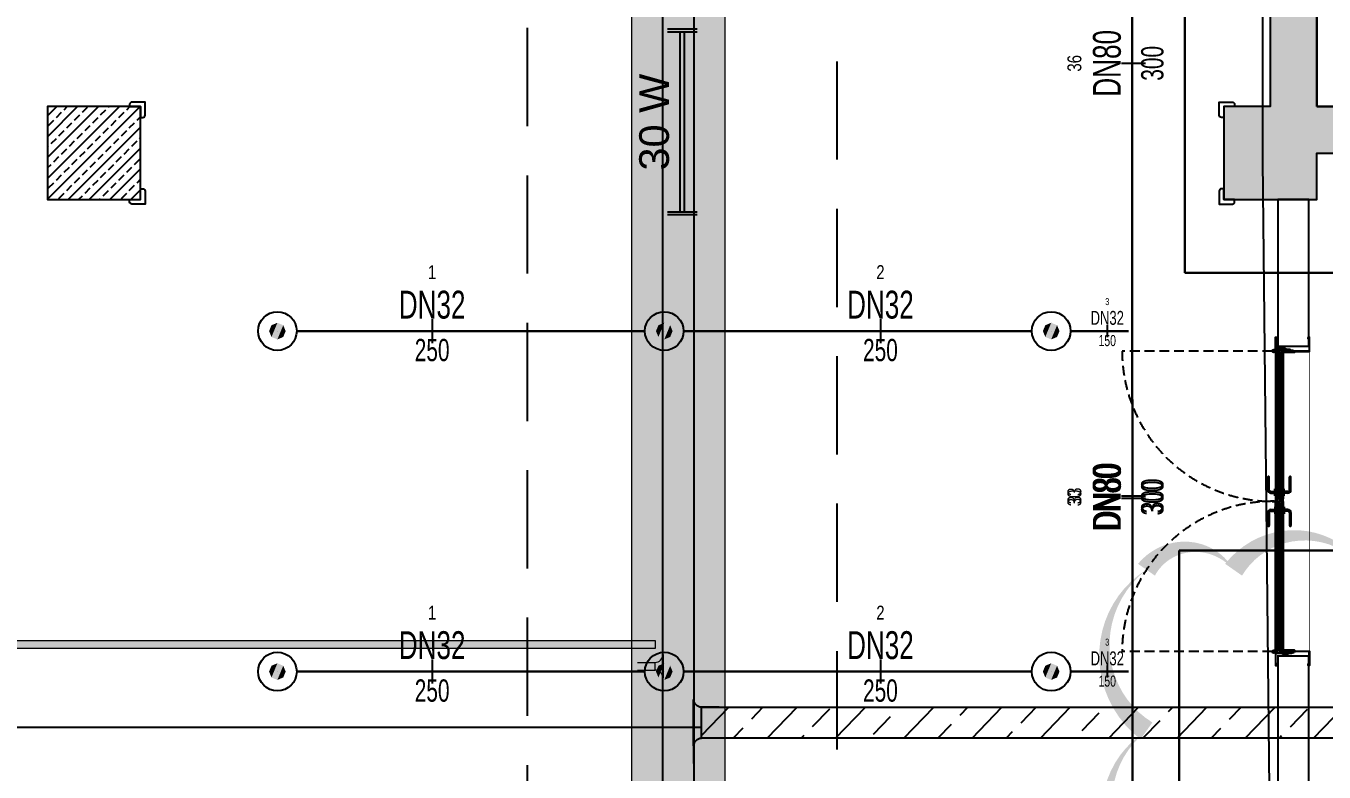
# Model space of a CAD drawing. Header units: millimetres. Extents: x -379292 to 1221486, y 92049 to 447512.
# Drawn here: x -119095 to -110707, y 241120 to 245940 of the extents above; entities that cross this region are included whole.
import ezdxf
from ezdxf.enums import TextEntityAlignment as Align

# ---------------------------------------------------------------- set-up
doc = ezdxf.new("R2010")
doc.units = ezdxf.units.MM
doc.linetypes.add('HIDDEN', pattern=[9.525, 6.35, -3.175])
for name, color, linetype in [('-M-YNGN-BORUID', 7, 'Continuous'), ('-M-YNGN-BORUUZUN', 7, 'Continuous'), ('-M-YNGN-BORUYUK', 7, 'Continuous'), ('-M-YNGN-SPR-YUK', 7, 'Continuous'), ('-M-YNGN-ZON2-CAP-', 7, 'Continuous'), ('-M-YNGN-ZON2-SPR-', 7, 'Continuous'), ('010-05', 1, 'Continuous'), ('05_DOOR', 2, 'Continuous'), ('05_EQUIPMENT', 1, 'Continuous'), ('05_HATCH 1', 101, 'Continuous'), ('05_HATCH CONCRETE', 141, 'Continuous'), ('05_HATCH SOLID-2', 253, 'Continuous'), ('05_PLASTER', 2, 'Continuous'), ('05_STEEL HIDDEN', 61, 'HIDDEN'), ('05_SYMBOL', 2, 'Continuous'), ('05_WALL', 3, 'Continuous'), ('08_LAMP', 4, 'Continuous'), ('AIRONN ZONLAMA', 4, 'Continuous'), ('E_CT_ZA', 6, 'Continuous')]:
    doc.layers.add(name, color=color, linetype=linetype)
doc.layers.add('-M-YNGN-SPR-CAPCIZGI', color=188, linetype='Continuous', plot=False)
for name, color, linetype, lineweight in [('-M-YNGN-ZON2', 4, 'SP', 30), ('-M-YNGN-ZON4', 3, 'SP', 30), ('08_200', 112, 'Continuous', 9), ('E_CT_KA', 4, 'Continuous', 9), ('E_CT_KIRMIZI', 1, 'Continuous', 9)]:
    doc.layers.add(name, color=color, linetype=linetype, lineweight=lineweight)
doc.styles.add('CIZGI', font='tahoma.ttf', dxfattribs={"width": 0.8, "oblique": 20})
doc.styles.add('HCAD', font='HCAD.SHX', dxfattribs={"width": 0.8, "height": 0.2})
doc.styles.add('PIPESIZE', font='hcad.shx', dxfattribs={"width": 0.8})
doc.styles.add('SPR-NOT', font='romans.shx')
doc.styles.get("Standard").update_dxf_attribs({"font": 'segoeuil.ttf'})
doc.styles.add('YAZI-2', font='arial.ttf', dxfattribs={"height": 2})
doc.linetypes.add('SP', pattern='A,2,-0.1,["SP",CIZGI,S=0.14,R=0.2,X=0,Y=-0.07],-0.255', length=2.355)
pattern_1 = [(225, (905000, -3e-07), (67.351921, -67.351921), []), (225, (904932.65, -3e-07), (67.351921, -67.351921), [47.625, -23.8125])]

# ---------------------------------------------------------------- blocks, each defined once
blk = doc.blocks.new('VIDA')
at = {"layer": '05_EQUIPMENT'}
h = blk.add_hatch(dxfattribs=at)
h.set_pattern_fill('LINE', color=256, scale=0.1, angle=150, style=0)
h.set_pattern_definition([(330, (-3585.31887, 6072.20274), (0.03125, 0.05412658774), [])])
h.paths.add_polyline_path([(-0.09, -0.26), (-0.09, -1.74), (0.09, -1.74), (0.09, -0.26)])
h.paths.add_polyline_path([(-0.09, -0.26), (0.09, -0.26), (0, 0)])
for p, q in [((-0.09, -0.26), (0, 0)), ((0.09, -0.26), (0, 0)), ((-0.01, -2.02), (-0.18, -2.02)), ((0.09, -1.74), (-0.09, -1.74)), ((0.09, -1.95), (-0.09, -1.95)), ((0.01, -1.98), (-0.01, -1.98)), ((-0.01, -2.02), (-0.01, -1.98)), ((0.01, -2.02), (0.01, -1.98)), ((0.18, -2.02), (0.01, -2.02))]:
    blk.add_line(p, q, dxfattribs=at)
for points in [[(-0.18, -2.02), (-0.09, -1.95), (-0.09, -0.26)], [(0.18, -2.02), (0.09, -1.95), (0.09, -0.26)]]:
    blk.add_lwpolyline(points, dxfattribs=at)
blk = doc.blocks.new('*U82')
at = {"color": 8, "ltscale": 7}
for p, q in [((927.1, 60), (843.8, 60)), ((927.1, 50), (843.8, 50)), ((1072.9, 60), (1156.2, 60)), ((1072.9, 50), (1156.2, 50))]:
    blk.add_line(p, q, dxfattribs=at)
for centre, start, end in [((843.8, 55), 90, 270), ((1156.2, 55), 270, 90)]:
    blk.add_arc(centre, 5, start, end, dxfattribs=at)
at = {"color": 8}
blk.add_wipeout([(0, 0), (0, -206), (2000, -206), (2000, 0), (10, 0)], dxfattribs=at)
at = {"layer": '010-05', "ltscale": 7}
h = blk.add_hatch(dxfattribs=at)
h.set_pattern_fill('ANSI37', color=8, scale=0.1, angle=360, style=0)
h.set_pattern_definition([(45, (-20246.60925, -14802.3896), (-0.224506403, 0.224506403), []), (135, (-20246.60925, -14802.3896), (-0.224506403, -0.224506403), [])])
edge = h.paths.add_edge_path(flags=16)
edge.add_line((28.5, -46.7), (28.5, -55.3))
edge.add_line((28.5, -55.3), (21.5, -55.3))
edge.add_line((21.5, -55.3), (21.5, -49))
edge.add_arc((25.9, -50.6), 4.69, 56.54278, 159.2569, ccw=False)
edge = h.paths.add_edge_path()
edge.add_line((29.5, -45.1), (29.5, -56.3))
edge.add_line((29.5, -56.3), (20.5, -56.3))
edge.add_line((20.5, -56.3), (20.5, -42.5))
edge.add_line((20.5, -42.5), (34.2, -42.5))
edge.add_line((34.2, -42.5), (32.2, -43))
edge.add_arc((32.2, -45.8), 2.82, 91.10929, 165.59862)
edge = h.paths.add_edge_path(flags=16)
edge.add_arc((32.2, -45.8), 3.82, 143.46678, 165.59862, ccw=False)
edge.add_line((29.1, -43.5), (21.5, -43.5))
edge.add_line((21.5, -43.5), (21.5, -46.1))
edge.add_arc((25.7, -53.3), 8.25, 70.11032, 120.2945, ccw=False)
edge.add_line((28.5, -45.5), (28.5, -45.1))
edge.add_line((28.5, -45.1), (28.5, -44.8))
h = blk.add_hatch(dxfattribs=at)
h.set_pattern_fill('ANSI37', color=8, scale=0.1, angle=360, style=0)
h.set_pattern_definition([(135, (22246.60925, -14802.3896), (0.224506403, 0.224506403), []), (45, (22246.60925, -14802.3896), (0.224506403, -0.224506403), [])])
edge = h.paths.add_edge_path(flags=16)
edge.add_line((1971.5, -46.7), (1971.5, -55.3))
edge.add_line((1971.5, -55.3), (1978.5, -55.3))
edge.add_line((1978.5, -55.3), (1978.5, -49))
edge.add_arc((1974.1, -50.6), 4.69, 20.7431, 123.45722)
edge = h.paths.add_edge_path()
edge.add_line((1970.5, -45.1), (1970.5, -56.3))
edge.add_line((1970.5, -56.3), (1979.5, -56.3))
edge.add_line((1979.5, -56.3), (1979.5, -42.5))
edge.add_line((1979.5, -42.5), (1965.8, -42.5))
edge.add_line((1965.8, -42.5), (1967.8, -43))
edge.add_arc((1967.8, -45.8), 2.82, 14.40138, 88.89071, ccw=False)
edge = h.paths.add_edge_path(flags=16)
edge.add_arc((1967.8, -45.8), 3.82, 14.40138, 36.53322)
edge.add_line((1970.9, -43.5), (1978.5, -43.5))
edge.add_line((1978.5, -43.5), (1978.5, -46.1))
edge.add_arc((1974.3, -53.3), 8.25, 59.7055, 109.88968)
edge.add_line((1971.5, -45.5), (1971.5, -45.1))
edge.add_line((1971.5, -45.1), (1971.5, -44.8))
at = {"layer": '05_HATCH 1', "ltscale": 7}
h = blk.add_hatch(dxfattribs=at)
h.set_pattern_fill('HONEY', color=8, scale=15, angle=90, style=0)
h.set_pattern_definition([(270, (24591.2114, 3174525.0591), (-1.623797625, -2.8125), [1.875, -3.75]), (150, (24591.2114, 3174525.0591), (-1.62379763564, 2.81249999385), [1.875, -3.75]), (210, (24591.2114, 3174525.0591), (-3.24759526064, -6.15e-09), [-3.75, 1.875])])
h.paths.add_polyline_path([(978.3, -14.5), (981.6, -8.9), (31.6, -8.9), (33.7, -14.5)])
h = blk.add_hatch(dxfattribs=at)
h.set_pattern_fill('HONEY', color=8, scale=15, angle=90, style=0)
h.set_pattern_definition([(90, (24591.2114, -3174555.0591), (-1.623797625, 2.8125), [1.875, -3.75]), (210, (24591.2114, -3174555.0591), (-1.62379763564, -2.81249999385), [1.875, -3.75]), (150, (24591.2114, -3174555.0591), (-3.24759526064, 6.15e-09), [-3.75, 1.875])])
h.paths.add_polyline_path([(981.6, -21.1), (978.3, -15.5), (33.7, -15.5), (31.6, -21.1)])
h = blk.add_hatch(dxfattribs=at)
h.set_pattern_fill('HONEY', color=8, scale=15, angle=90, style=0)
h.set_pattern_definition([(270, (24341.2114, 3174525.0591), (-1.623797625, -2.8125), [1.875, -3.75]), (150, (24341.2114, 3174525.0591), (-1.62379763564, 2.81249999385), [1.875, -3.75]), (210, (24341.2114, 3174525.0591), (-3.24759526064, -6.15e-09), [-3.75, 1.875])])
h.paths.add_polyline_path([(771.7, -14.5), (768.4, -8.9), (1969.5, -8.9), (1966.3, -14.5)])
h = blk.add_hatch(dxfattribs=at)
h.set_pattern_fill('HONEY', color=8, scale=15, angle=90, style=0)
h.set_pattern_definition([(90, (24341.2114, -3174555.0591), (-1.623797625, 2.8125), [1.875, -3.75]), (210, (24341.2114, -3174555.0591), (-1.62379763564, -2.81249999385), [1.875, -3.75]), (150, (24341.2114, -3174555.0591), (-3.24759526064, 6.15e-09), [-3.75, 1.875])])
h.paths.add_polyline_path([(768.4, -21.1), (771.7, -15.5), (1966.3, -15.5), (1969.5, -21.1)])
at = {"color": 8, "linetype": 'HIDDEN', "ltscale": 10}
for p, q in [((29.4, 30.3), (29.4, 1001.6)), ((1970.5, 30.5), (1971.1, 1001.6))]:
    blk.add_line(p, q, dxfattribs=at)
at = {"color": 8, "ltscale": 7}
for p, q in [((22, 10), (969.9, 10)), ((22, 10), (1000, 10)), ((22, 8.8), (22, 10)), ((22, 8.8), (22, 10)), ((27.3, 2.4), (27.3, 1.4)), ((27.3, 2.4), (37.2, 2.4)), ((27.3, 2.4), (27.3, 1.4)), ((27.3, 2.4), (37.2, 2.4)), ((27.3, 1.4), (36.7, 1.4)), ((27.3, 1.4), (36.7, 1.4)), ((37.5, 4.8), (36.3, 4.8)), ((37.5, 4.8), (36.3, 4.8)), ((36.7, 1.4), (42.8, -15)), ((36.7, 1.4), (42.8, -15)), ((984.8, 2.4), (37.2, 2.4)), ((37.2, 2.4), (43.7, -14.5)), ((37.2, 2.4), (43.7, -14.5)), ((37.5, 8.8), (984.6, 8.8)), ((963.8, 15), (918.8, 15)), ((918.8, 15), (918.8, 10)), ((937.1, 40), (937.1, 15)), ((947.1, 40), (947.1, 15)), ((963.8, 15), (963.8, 10)), ((984.8, 2.4), (978.3, -14.5)), ((985.4, 1.4), (979.2, -15)), ((984.6, 4.8), (985.8, 4.8)), ((994.7, 2.4), (984.8, 2.4)), ((994.7, 1.4), (985.4, 1.4)), ((994.7, 2.4), (994.7, 1.4)), ((1978, 10), (1000, 10)), ((1005.3, 2.4), (1005.3, 1.4)), ((1005.3, 2.4), (1015.3, 2.4)), ((1005.3, 1.4), (1014.7, 1.4)), ((1015.5, 4.8), (1014.3, 4.8)), ((1014.7, 1.4), (1020.9, -15)), ((1015.3, 2.4), (1962.8, 2.4)), ((1015.3, 2.4), (1021.7, -14.5)), ((1962.5, 8.8), (1015.5, 8.8)), ((1978, 10), (1030.1, 10)), ((1036.2, 15), (1081.2, 15)), ((1036.2, 15), (1036.2, 10)), ((1052.9, 40), (1052.9, 15)), ((1062.9, 40), (1062.9, 15)), ((1081.2, 15), (1081.2, 10)), ((1962.8, 2.4), (1956.3, -14.5)), ((1962.8, 2.4), (1956.3, -14.5)), ((1963.3, 1.4), (1957.2, -15)), ((1963.3, 1.4), (1957.2, -15)), ((1962.5, 4.8), (1963.7, 4.8)), ((1962.5, 4.8), (1963.7, 4.8)), ((1972.7, 2.4), (1962.8, 2.4)), ((1972.7, 2.4), (1962.8, 2.4)), ((1972.7, 1.4), (1963.3, 1.4)), ((1972.7, 1.4), (1963.3, 1.4)), ((1972.7, 2.4), (1972.7, 1.4)), ((1972.7, 2.4), (1972.7, 1.4)), ((1978, 8.8), (1978, 10)), ((1978, 8.8), (1978, 10)), ((1978, 8.8), (1978, 10)), ((984.6, -38.8), (22, -38.8)), ((22, -38.8), (984.6, -38.8)), ((22, -40), (22, -38.8)), ((22, -40), (22, -38.8)), ((984.6, -40), (22, -40)), ((1000, -40), (22, -40)), ((42.8, -15), (27.3, -15)), ((42.8, -15), (27.3, -15)), ((27.3, -31.5), (36.6, -31.5)), ((27.3, -31.5), (27.3, -32.5)), ((27.3, -31.5), (36.6, -31.5)), ((27.3, -31.5), (27.3, -32.5)), ((27.3, -32.5), (37.2, -32.5)), ((27.3, -32.5), (37.2, -32.5)), ((33.2, -40), (984.6, -40)), ((37.5, -34.8), (36.3, -34.8)), ((37.5, -34.8), (36.3, -34.8)), ((36.6, -31.5), (42.8, -15)), ((36.6, -31.5), (42.8, -15)), ((37.2, -32.5), (43.7, -15.5)), ((37.2, -32.5), (43.7, -15.5)), ((984.8, -32.5), (37.2, -32.5)), ((981.6, -8.9), (40.5, -8.9)), ((981.6, -21.1), (40.5, -21.1)), ((978.3, -14.5), (43.7, -14.5)), ((978.3, -15.5), (43.7, -15.5)), ((984.8, -32.5), (978.3, -15.5)), ((985.4, -31.5), (979.2, -15)), ((979.2, -15), (994.7, -15)), ((984.6, -34.8), (985.8, -34.8)), ((994.7, -32.5), (984.8, -32.5)), ((994.7, -31.5), (985.4, -31.5)), ((994.7, -31.5), (994.7, -32.5)), ((1000, -40), (1978, -40)), ((1020.9, -15), (1005.3, -15)), ((1005.3, -31.5), (1014.6, -31.5)), ((1005.3, -31.5), (1005.3, -32.5)), ((1005.3, -32.5), (1015.2, -32.5)), ((1015.5, -34.8), (1014.3, -34.8)), ((1014.6, -31.5), (1020.9, -15)), ((1015.2, -32.5), (1021.7, -15.5)), ((1015.2, -32.5), (1962.8, -32.5)), ((1015.5, -38.8), (1978, -38.8)), ((1978, -38.8), (1015.5, -38.8)), ((1966.8, -40), (1015.5, -40)), ((1015.5, -40), (1978, -40)), ((1018.5, -8.9), (1959.5, -8.9)), ((1018.5, -21.1), (1959.5, -21.1)), ((1021.7, -14.5), (1956.3, -14.5)), ((1021.7, -15.5), (1956.3, -15.5)), ((1962.8, -32.5), (1956.3, -15.5)), ((1962.8, -32.5), (1956.3, -15.5)), ((1963.4, -31.5), (1957.2, -15)), ((1957.2, -15), (1972.7, -15)), ((1963.4, -31.5), (1957.2, -15)), ((1957.2, -15), (1972.7, -15)), ((1962.5, -34.8), (1963.7, -34.8)), ((1972.7, -32.5), (1962.8, -32.5)), ((1972.7, -32.5), (1962.8, -32.5)), ((1972.7, -31.5), (1963.4, -31.5)), ((1972.7, -31.5), (1963.4, -31.5)), ((1972.7, -31.5), (1972.7, -32.5)), ((1972.7, -31.5), (1972.7, -32.5)), ((1978, -30), (1978, -28.8)), ((1978, -30), (1978, -28.8)), ((1978, -40), (1978, -38.8))]:
    blk.add_line(p, q, dxfattribs=at)
at = {"ltscale": 7}
for p, q in [((927.1, -80), (843.8, -80)), ((918.8, -45), (918.8, -40)), ((963.8, -45), (918.8, -45)), ((937.1, -70), (937.1, -45)), ((947.1, -70), (947.1, -45)), ((963.8, -45), (963.8, -40)), ((1036.2, -45), (1036.2, -40)), ((1036.2, -45), (1081.2, -45)), ((1052.9, -70), (1052.9, -45)), ((1062.9, -70), (1062.9, -45)), ((1072.9, -80), (1156.2, -80)), ((1081.2, -45), (1081.2, -40)), ((927.1, -90), (843.8, -90)), ((1072.9, -90), (1156.2, -90))]:
    blk.add_line(p, q, dxfattribs=at)
at = {"color": 8, "ltscale": 7, "flags": 128}
for points in [[(35.5, -113, -1), (34, -113), (34, -96.3), (32, -96.3), (32, -113, 1), (37.5, -113), (37.5, -46.5, 1), (30, -46.5), (30, -56.3), (20, -56.3), (20, 10), (-60, 10), (-60, 0), (-50, 0), (-50, 2), (-58, 2), (-58, 8), (18, 8), (18, -58.3), (32, -58.3), (32, -46.5, -1), (35.5, -46.5)], [(1964.5, -113, 1), (1966, -113), (1966, -96.3), (1968, -96.3), (1968, -113, -1), (1962.5, -113), (1962.5, -46.5, -1), (1970, -46.5), (1970, -56.3), (1980, -56.3), (1980, 10), (2060, 10), (2060, 0), (2050, 0), (2050, 2), (2058, 2), (2058, 8), (1982, 8), (1982, -58.3), (1968, -58.3), (1968, -46.5, 1), (1964.5, -46.5)]]:
    blk.add_lwpolyline(points, format="xyb", close=True, dxfattribs=at)
at = {"color": 8, "ltscale": 7}
for points in [[(37.5, 4.8), (37.5, 8.8), (22, 8.8), (22, -38.8), (37.5, -38.8), (37.5, -34.8)], [(37.5, 4.8), (37.5, 8.8), (22, 8.8), (22, -38.8), (37.5, -38.8), (37.5, -34.8)], [(36.3, 4.8), (36.3, 7.6), (23.2, 7.6), (23.2, -37.6), (36.3, -37.6), (36.3, -34.8)], [(36.3, 4.8), (36.3, 7.6), (23.2, 7.6), (23.2, -37.6), (36.3, -37.6), (36.3, -34.8)], [(984.6, 4.8), (984.6, 8.8), (1000, 8.8), (1000, -38.8), (984.6, -38.8), (984.6, -34.8)], [(985.8, 4.8), (985.8, 7.6), (998.8, 7.6), (998.8, -37.6), (985.8, -37.6), (985.8, -34.8)], [(1015.5, 4.8), (1015.5, 8.8), (1000, 8.8), (1000, -38.8), (1015.5, -38.8), (1015.5, -34.8)], [(1014.3, 4.8), (1014.3, 7.6), (1001.2, 7.6), (1001.2, -37.6), (1014.3, -37.6), (1014.3, -34.8)], [(1962.5, 4.8), (1962.5, 8.8), (1978, 8.8), (1978, -38.8), (1962.5, -38.8), (1962.5, -34.8)], [(1962.5, 4.8), (1962.5, 8.8), (1978, 8.8), (1978, -38.8), (1962.5, -38.8), (1962.5, -34.8)], [(1963.7, 4.8), (1963.7, 7.6), (1976.8, 7.6), (1976.8, -37.6), (1963.7, -37.6), (1963.7, -34.8)], [(1963.7, 4.8), (1963.7, 7.6), (1976.8, 7.6), (1976.8, -37.6), (1963.7, -37.6), (1963.7, -34.8)]]:
    blk.add_lwpolyline(points, dxfattribs=at)
for points in [[(32, -66.3), (32, -210), (-60, -210), (-60, -200), (-50, -200), (-50, -202), (-58, -202), (-58, -208), (30, -208), (30, -66.3)], [(29, -68.3), (20, -68.3), (20, -94.5), (30, -104.5), (30, -117.8), (28, -117.8), (28, -105.3), (18, -95.3), (18, -66.3), (29, -66.3)], [(1968, -66.3), (1968, -210), (2060, -210), (2060, -200), (2050, -200), (2050, -202), (2058, -202), (2058, -208), (1970, -208), (1970, -66.3)], [(1971, -58.3), (1980, -58.3), (1980, -84.5), (1970, -94.5), (1970, -107.8), (1972, -107.8), (1972, -95.3), (1982, -85.3), (1982, -56.3), (1971, -56.3)]]:
    blk.add_lwpolyline(points, close=True, dxfattribs=at)
for centre, radius in [((29, 20.6), 10.1), ((29, 20.6), 6.72), ((1971, 20.6), 10.1), ((1971, 20.6), 6.72)]:
    blk.add_circle(centre, radius, dxfattribs=at)
at = {"color": 8, "linetype": 'HIDDEN', "ltscale": 10}
for centre, radius, start, end in [((27.6, 29.1), 972.5, 359.17896, 89.89131), ((1972.5, 29.1), 972.6, 90.08024, 180.82588)]:
    blk.add_arc(centre, radius, start, end, dxfattribs=at)
at = {"color": 8, "ltscale": 7}
for centre, radius, start, end in [((927.1, 40), 20, 0, 90), ((927.1, 40), 10, 0, 90), ((1072.9, 40), 20, 90, 180), ((1072.9, 40), 10, 90, 180)]:
    blk.add_arc(centre, radius, start, end, dxfattribs=at)
at = {"ltscale": 7}
for centre, radius, start, end in [((843.8, -85), 5, 90, 270), ((927.1, -70), 10, 270, 0), ((927.1, -70), 20, 270, 0), ((1072.9, -70), 20, 180, 270), ((1072.9, -70), 10, 180, 270), ((1156.2, -85), 5, 270, 90)]:
    blk.add_arc(centre, radius, start, end, dxfattribs=at)
at = {"layer": '010-05', "color": 8, "ltscale": 7}
for points in [[(29.5, -45.1, -0.336971), (32.2, -43), (34.2, -42.5), (29.5, -42.5), (20.5, -42.5), (20.5, -56.3), (29.5, -56.3)], [(28.5, -45.5, 0.222538), (21.5, -46.1), (21.5, -43.5), (29.1, -43.5, 0.09687), (28.5, -44.8), (28.5, -45.1)], [(28.5, -55.3), (21.5, -55.3), (21.5, -48.9, -0.473637), (28.5, -46.7)], [(1970.5, -45.1, 0.336971), (1967.8, -43), (1965.8, -42.5), (1970.5, -42.5), (1979.5, -42.5), (1979.5, -56.3), (1970.5, -56.3)], [(1971.5, -45.5, -0.222538), (1978.5, -46.1), (1978.5, -43.5), (1970.9, -43.5, -0.09687), (1971.5, -44.8), (1971.5, -45.1)], [(1971.5, -55.3), (1978.5, -55.3), (1978.5, -48.9, 0.473637), (1971.5, -46.7)]]:
    blk.add_lwpolyline(points, format="xyb", close=True, dxfattribs=at)
at = {"layer": '05_PLASTER', "color": 8, "ltscale": 7}
blk.add_line((1990, -41.6), (1990, 0), dxfattribs=at)
at = {"layer": '05_STEEL HIDDEN', "color": 8, "ltscale": 7}
for points in [[(17, -59.4), (17, -34.2), (11, -34.2), (11, -60.5), (23, -88.8), (23, -111.1), (29, -111.1), (29, -87.6)], [(1983, -49.4), (1983, -12.6), (1989, -12.6), (1989, -50.5), (1977, -78.8), (1977, -101.1), (1971, -101.1), (1971, -77.6)]]:
    blk.add_lwpolyline(points, close=True, dxfattribs=at)
at = {"layer": '05_STEEL HIDDEN', "color": 8, "ltscale": 7, "flags": 128}
for points in [[(17, -34.2), (18, -34.2), (18, -59.4), (30, -87.6), (30, -111.1), (29, -111.1)], [(1983, -12.6), (1982, -12.6), (1982, -49.4), (1970, -77.6), (1970, -101.1), (1971, -101.1)]]:
    blk.add_lwpolyline(points, dxfattribs=at)
at = {"layer": '05_WALL', "color": 8, "ltscale": 7}
for p, q in [((0, -200), (0, 0)), ((2000, -200), (2000, 0))]:
    blk.add_line(p, q, dxfattribs=at)
at = {"color": 8, "ltscale": 7, "yscale": 10, "zscale": 10, "rotation": 180}
for p, xscale in [((25, -76.5), -10), ((1975, -76.5), 10)]:
    blk.add_blockref('VIDA', p, dxfattribs=dict(at, xscale=xscale))
blk = doc.blocks.new('bariyer')
at = {"color": 8, "ltscale": 25}
blk.add_lwpolyline([(0, -70), (15, -70, 0.414214), (30, -55), (30, 30), (-55, 30, 0.414214), (-70, 15), (-70, 0), (0, 0)], format="xyb", close=True, dxfattribs=at)
blk = doc.blocks.new('OtoParkBodrumKatMimari')
at = {"layer": '05_HATCH CONCRETE'}
h = blk.add_hatch(dxfattribs=at)
h.set_pattern_fill('ANSI33', color=8, scale=15, angle=180, style=0)
h.set_pattern_definition(pattern_1)
h.paths.add_polyline_path([(128000, 144600), (127400, 144600), (127400, 144000), (128000, 144000)])
at = {"color": 5}
blk.add_lwpolyline([(128000, 144600), (127400, 144600), (127400, 144000), (128000, 144000)], close=True, dxfattribs=at)
at = {"layer": '05_SYMBOL', "color": 252, "linetype": 'HIDDEN', "ltscale": 100}
blk.add_lwpolyline([(132500, 166800), (132500, 53048)], dxfattribs=at)
blk.add_lwpolyline([(17400, 138758.7, 0.414214), (19400, 136758.7), (128500, 136758.7, 0.414214), (130500, 138758.7), (130500, 148800, 0.414214), (128500, 150800), (19400, 150800, 0.414214), (17400, 148800), (17400, 138758.7)], format="xyb", dxfattribs=at)
at = {"layer": '05_WALL', "color": 8, "flags": 128}
blk.add_lwpolyline([(135350, 144000), (135350, 140100), (135550, 140100), (135550, 144000)], close=True, dxfattribs=at)
at = {"layer": '05_SYMBOL', "color": 8}
blk.add_blockref('bariyer', (128000, 144600), dxfattribs=at)
at = {"layer": '05_SYMBOL', "color": 8, "xscale": -1}
blk.add_blockref('bariyer', (135000, 144600), dxfattribs=at)
at = {"layer": '05_SYMBOL', "color": 8, "xscale": -1, "rotation": 180}
blk.add_blockref('bariyer', (128000, 144000), dxfattribs=at)
at = {"layer": '05_SYMBOL', "color": 8, "rotation": 180}
blk.add_blockref('bariyer', (135000, 144000), dxfattribs=at)
at = {"layer": '05_DOOR', "color": 8, "rotation": 89.99999999999999}
blk.add_blockref('*U82', (135344, 141050), dxfattribs=at)
at = {"layer": '05_HATCH CONCRETE'}
h = blk.add_hatch(dxfattribs=at)
h.set_pattern_fill('ANSI33', color=8, scale=15, angle=180, style=0)
h.set_pattern_definition(pattern_1)
h.paths.add_polyline_path([(96200, 177300), (96200, 177000), (96800, 177000), (96800, 177300), (104600, 177300), (104600, 177000), (105200, 177000), (105200, 177300), (113000, 177300), (113000, 177000), (113600, 177000), (113600, 177300), (121400, 177300), (121400, 177000), (122000, 177000), (122000, 177300), (127400, 177300), (127400, 177000), (128000, 177000), (128000, 177300), (135000, 177300), (135000, 177000), (135300, 177000), (135300, 172100), (135000, 172100), (135000, 171500), (135300, 171500), (135300, 164100), (135000, 164100), (135000, 163500), (135300, 163500), (135300, 156100), (135000, 156100), (135000, 155500), (135300, 155500), (135300, 148100), (135000, 148100), (135000, 147500), (135300, 147500), (135300, 144600), (135000, 144600), (135000, 144000), (135600, 144000), (135600, 144300), (142600, 144300), (142600, 144000), (142900, 144000), (142900, 140100), (142600, 140100), (142600, 139500), (142900, 139500), (142900, 132100), (142600, 132100), (142600, 131500), (142900, 131500), (142900, 127950), (142600, 127950), (142600, 127350), (142900, 127350), (142900, 124300), (142600, 124300), (142600, 123300), (142900, 123300), (142900, 113800), (142600, 113800), (142600, 112800), (142700, 112800), (142700, 100050), (135550, 100050), (135550, 108100), (135050, 108100), (135050, 83500), (135550, 83500), (135550, 99800), (142700, 99800), (142700, 78800), (142600, 78800), (142600, 77800), (142900, 77800), (142900, 68100), (142600, 68100), (142600, 67500), (143200, 67500), (143200, 144600), (135600, 144600), (135600, 177600), (71000, 177600), (71000, 177000), (71600, 177000), (71600, 177300), (79400, 177300), (79400, 177000), (80000, 177000), (80000, 177300), (87800, 177300), (87800, 177000), (88400, 177000), (88400, 177300)])
at = {"color": 5}
for points in [[(135300, 155500), (135300, 148100), (135000, 148100), (135000, 147500), (135300, 147500), (135300, 144600), (135000, 144600), (135000, 144000), (135600, 144000), (135600, 144300), (142600, 144300), (142600, 144000), (142900, 144000), (142900, 140100), (142600, 140100), (142600, 139500), (142900, 139500), (142900, 132100)], [(143200, 67500), (143200, 144600), (135600, 144600), (135600, 177600), (71000, 177600)]]:
    blk.add_lwpolyline(points, dxfattribs=at)
at = {"layer": '05_HATCH SOLID-2', "color": 251, "ltscale": 25}
blk.add_lwpolyline([(150500, -8770), (150500, 187430), (4700, 187430), (4700, 177600), (135600, 177600), (135600, 144600), (143200, 144600), (143200, 59700), (90240.2, -300), (70300, -300), (63119.3, 5880.5)], dxfattribs=at)
blk = doc.blocks.new('SP-C-UP-12')
at = {"ltscale": 10}
blk.add_line((0, 0), (0, 0), dxfattribs=at)
at = {"color": 1, "linetype": 'Continuous'}
blk.add_circle((0, 0), 12.5, dxfattribs=at)
at = {"ltscale": 10}
for points in [[(-5.37, 0), (-3.8, 3.8), (-3.8, -3.8), (0, 5.37)], [(-3.8, -3.8), (0, 5.37), (0, -5.37), (3.8, 3.8)], [(0, -5.37), (3.8, 3.8), (3.8, -3.8), (5.37, 0)]]:
    blk.add_solid(points, dxfattribs=at)
at = {"layer": '-M-YNGN-SPR-YUK', "style": 'SPR-NOT', "width": 0.5, "flags": 9}
for tag, p in [('YUK', (0, 17.77)), ('CAP', (0, 14.42)), ('TIP', (0.2, 10.78))]:
    blk.add_attdef(tag, text='', height=2.5, dxfattribs=at).set_placement(p, align=Align.MIDDLE_CENTER)
blk = doc.blocks.new('SPRKL100')
at = {"layer": '-M-YNGN-SPR-CAPCIZGI'}
blk.add_line((0, 0.431), (0, -0.431), dxfattribs=at)
at = {"layer": '-M-YNGN-BORUID', "color": 0, "style": 'HCAD', "width": 0.8, "flags": 1}
blk.add_attdef('DIC', text='', height=0.4, dxfattribs=at).set_placement((0, -1.693), align=Align.CENTER)
at = {"layer": '-M-YNGN-BORUUZUN', "color": 0, "style": 'HCAD', "width": 0.7}
blk.add_attdef('BOY', text='', height=0.8, dxfattribs=at).set_placement((0, -1.08), align=Align.CENTER)
at = {"layer": '-M-YNGN-BORUYUK', "color": 6, "style": 'PIPESIZE', "width": 0.8}
blk.add_attdef('YUK', text='', height=0.5, dxfattribs=at).set_placement((0, 1.866), align=Align.CENTER)
at = {"color": 0, "style": 'PIPESIZE', "width": 0.7}
blk.add_attdef('CAP', text='', height=1, dxfattribs=at).set_placement((0, 0.45), align=Align.CENTER)
blk = doc.blocks.new('A$C69E5DB5D')
at = {"layer": '-M-YNGN-ZON2', "ltscale": 500}
for p, q in [((-428.75, -1882.58), (-432.44, 3215.67)), ((-396.1, -37.34), (-396.1, 332.14)), ((0, -37.34), (-396.1, -37.34)), ((-744.94, -75.08), (-969.94, -75.08)), ((-494.94, -75.08), (-719.94, -75.08)), ((-469.94, -75.08), (-432.44, -75.08)), ((-744.94, -295.08), (-969.94, -295.08)), ((-494.94, -295.08), (-719.94, -295.08)), ((-469.94, -295.08), (-432.44, -295.08))]:
    blk.add_line(p, q, dxfattribs=at)
at = {"layer": '-M-YNGN-ZON2-CAP-', "xscale": 18.00000000000004, "yscale": 18.00000000000004, "zscale": 18.00000000000004, "rotation": 90}
for p, values in [((-429.36, 97.93), {'YUK': '36', 'CAP': 'DN80', 'BOY': '300'}), ((-429.36, -181.52), {'YUK': '33', 'CAP': 'DN80', 'BOY': '300'}), ((-429.36, -182.92), {'YUK': '30', 'CAP': 'DN80', 'BOY': '300'})]:
    blk.add_blockref('SPRKL100', p, dxfattribs=at).add_auto_attribs(values)
at = {"layer": '-M-YNGN-ZON2-CAP-'}
for p, xscale, yscale, zscale, values in [((-882.44, -75.08), 18, 18, 18, {'YUK': '1', 'CAP': 'DN32', 'BOY': '250'}), ((-592.78, -75.08), 18, 18, 18, {'YUK': '2', 'CAP': 'DN32', 'BOY': '250'}), ((-446.22, -75.08), 9, 9, 9, {'YUK': '3', 'CAP': 'DN32', 'BOY': '150'}), ((-882.44, -295.08), 18, 18, 18, {'YUK': '1', 'CAP': 'DN32', 'BOY': '250'}), ((-592.78, -295.08), 18, 18, 18, {'YUK': '2', 'CAP': 'DN32', 'BOY': '250'}), ((-446.22, -295.08), 9, 9, 9, {'YUK': '3', 'CAP': 'DN32', 'BOY': '150'})]:
    blk.add_blockref('SPRKL100', p, dxfattribs=dict(at, xscale=xscale, yscale=yscale, zscale=zscale)).add_auto_attribs(values)
at = {"layer": '-M-YNGN-ZON2-SPR-'}
for p in [(-982.44, -75.08), (-732.44, -75.08), (-482.44, -75.08), (-982.44, -295.08), (-732.44, -295.08), (-482.44, -295.08)]:
    blk.add_blockref('SP-C-UP-12', p, dxfattribs=at)
blk = doc.blocks.new('A$C69E781E7')
at = {"layer": '-M-YNGN-ZON4', "ltscale": 500}
for p, q in [((0, -215.08), (-459.85, -215.08)), ((-459.85, -215.08), (-459.85, -4466.86))]:
    blk.add_line(p, q, dxfattribs=at)
blk = doc.blocks.new('*U664')
h = blk.add_hatch()
h.set_pattern_fill('ANSI33', color=0, scale=50, angle=1, style=0)
h.paths.add_polyline_path([(-10440.2, 200), (451.8, 200), (451.8, 0), (-10440.2, 0)])
at = {"color": 0}
blk.add_lwpolyline([(-10440.2, 200), (451.8, 200), (451.8, 0), (-10440.2, 0)], close=True, dxfattribs=at)
at = {"ltscale": 25, "flags": 1}
for tag, p in [('YUKSEKLIK', (-228.6, -148.7)), ('KALINLIK', (-228.6, -213.3))]:
    blk.add_attdef(tag, p, '', height=50, dxfattribs=at)
blk = doc.blocks.new('*U174')
at = {"color": 0}
for p, q in [((-164, 164), (-50, 164)), ((-50, 164), (-50, 167)), ((-50, 167), (250, 167)), ((0, 0), (0, 114)), ((200, 114), (0, 114)), ((200, 0), (200, 114)), ((250, 167), (250, 164)), ((364, 164), (250, 164))]:
    blk.add_line(p, q, dxfattribs=at)
for centre, start, end in [((-50, 114), 0, 90), ((250, 114), 90, 180)]:
    blk.add_arc(centre, 50, start, end, dxfattribs=at)
blk = doc.blocks.new('*U673')
h = blk.add_hatch()
h.set_pattern_fill('ANSI33', color=0, scale=50, angle=1, style=0)
h.paths.add_polyline_path([(-115493.9, 200), (1092.8, 200), (1092.8, 0), (-115493.9, 0)])
at = {"color": 0}
blk.add_lwpolyline([(-115493.9, 200), (1092.8, 200), (1092.8, 0), (-115493.9, 0)], close=True, dxfattribs=at)
at = {"ltscale": 25, "flags": 1}
for tag, p in [('YUKSEKLIK', (-228.6, -148.7)), ('KALINLIK', (-228.6, -213.3))]:
    blk.add_attdef(tag, p, '', height=50, dxfattribs=at)
blk = doc.blocks.new('*U720')
h = blk.add_hatch()
h.set_pattern_fill('ANSI33', color=0, scale=50, angle=1, style=0)
h.paths.add_polyline_path([(-71173.4, 600), (45488.7, 600), (45488.7, 0), (-71173.4, 0)])
at = {"color": 0}
blk.add_lwpolyline([(-71173.4, 600), (45488.7, 600), (45488.7, 0), (-71173.4, 0)], close=True, dxfattribs=at)
at = {"ltscale": 25, "flags": 1}
for tag, p in [('YUKSEKLIK', (-228.6, -148.7)), ('KALINLIK', (-228.6, -213.3))]:
    blk.add_attdef(tag, p, '', height=50, dxfattribs=at)
blk = doc.blocks.new('*U763')
h = blk.add_hatch()
h.set_pattern_fill('ANSI33', color=0, scale=50, angle=1, style=0)
h.paths.add_polyline_path([(-1850.7, 50), (40367.8, 50), (40367.8, 0), (-1850.7, 0)])
at = {"color": 0}
blk.add_lwpolyline([(-1850.7, 50), (40367.8, 50), (40367.8, 0), (-1850.7, 0)], close=True, dxfattribs=at)
at = {"ltscale": 25, "flags": 1}
for tag, p in [('YUKSEKLIK', (-228.6, -148.7)), ('KALINLIK', (-228.6, -213.3))]:
    blk.add_attdef(tag, p, '', height=50, dxfattribs=at)
blk = doc.blocks.new('*U271')
at = {"color": 0}
for p, q in [((-164, 164), (-50, 164)), ((-50, 164), (-50, 167)), ((-50, 167), (100, 167)), ((0, 0), (0, 114)), ((50, 114), (0, 114)), ((50, 0), (50, 114)), ((100, 167), (100, 164)), ((214, 164), (100, 164))]:
    blk.add_line(p, q, dxfattribs=at)
for centre, start, end in [((-50, 114), 0, 90), ((100, 114), 90, 180)]:
    blk.add_arc(centre, 50, start, end, dxfattribs=at)
blk = doc.blocks.new('40 W SIVA ÜSTÜ ETANJ LED 50--')
at = {"layer": '08_LAMP'}
for p, q in [((-625, -100), (-625, 100)), ((-605, -100), (-605, 100)), ((605, -100), (605, 100)), ((625, -100), (625, 100)), ((-605, 15), (605, 15)), ((-605, -15), (605, -15))]:
    blk.add_line(p, q, dxfattribs=at)
at = {"layer": '08_LAMP', "color": 2, "style": 'YAZI-2'}
blk.add_text('30 W', height=200, dxfattribs=at).set_placement((0, 90), align=Align.CENTER)

msp = doc.modelspace()

# ---------------------------------------------------------------- block references
at = {"color": 8}
msp.add_blockref('OtoParkBodrumKatMimari', (-246354.8, 100818.8), dxfattribs=at)

# ---------------------------------------------------------------- next in the draw order: linework, layer by layer
at = {"ltscale": 25}
msp.add_line((-144932.3, 241408.8), (-114737.1, 241408.8), dxfattribs=at)
at = {"layer": '08_200', "color": 6}
msp.add_lwpolyline([(-110441.3, 242427, 0, 133.3, 0.520567), (-111291.6, 242427, 0, 133.3, 0.520567), (-111854.8, 242427, 0, 133.3, 0.520567), (-111854.8, 241385.6, 0, 133.3, 0.520567), (-111854.8, 240408.1, 0, 133.3, 0.520567), (-111854.8, 239401.4, 0, 133.3, 0.520567), (-111854.8, 238439.1, 0, 133.3, 0.520567), (-111455.1, 237540.1, 0, 133.3, 0.520567), (-110440.9, 237540.1, 0, 133.3, 0.520567)], format="xyseb", dxfattribs=at)
at = {"layer": 'AIRONN ZONLAMA', "color": 2, "ltscale": 25}
msp.add_lwpolyline([(-157954.6, 278134.6), (-121654.6, 278134.6), (-121654.6, 271634.6), (-111104.6, 271634.6), (-111104.6, 245070.5), (-111004.6, 235534.6), (-103454.6, 235534.6), (-103454.6, 232934.6), (-103754.6, 232934.6), (-103754.6, 232334.6), (-103454.6, 232334.6), (-103454.6, 228784.6), (-103754.6, 228784.6), (-103754.6, 228184.6), (-103454.6, 228184.6), (-103454.6, 225134.6), (-103754.6, 225134.6), (-103754.6, 224134.6), (-103454.6, 224134.6), (-103454.6, 214634.6)], dxfattribs=at)

# ---------------------------------------------------------------- next in the draw order: block references
at = {"layer": '-M-YNGN-ZON2', "ltscale": 25, "xscale": 10, "yscale": 10, "zscale": 10}
msp.add_blockref('A$C69E5DB5D', (-107645.9, 244719.5), dxfattribs=at)
at = {"layer": '-M-YNGN-ZON4', "ltscale": 25, "xscale": 10, "yscale": 10, "zscale": 10}
msp.add_blockref('A$C69E781E7', (-107045.9, 244701.5), dxfattribs=at)
at = {"layer": '08_LAMP', "xscale": 0.9600000000000066, "yscale": 0.9600000000000066, "zscale": 0.9600000000000066, "rotation": 90}
msp.add_blockref('40 W SIVA ÜSTÜ ETANJ LED 50--', (-114853.8, 245318.8), dxfattribs=at)
at = {"layer": 'E_CT_KA', "color": 6, "rotation": 270}
msp.add_blockref('*U720', (-115179.8, 198889.2), dxfattribs=at)
at = {"layer": 'E_CT_KIRMIZI', "color": 2, "rotation": 270}
msp.add_blockref('*U271', (-115143.8, 241828.5), dxfattribs=at)
at = {"layer": 'E_CT_KIRMIZI', "color": 1, "rotation": 180}
msp.add_blockref('*U763', (-116880.6, 241968.9), dxfattribs=at)
at = {"layer": 'E_CT_ZA', "color": 30}
for name, p, rotation in [('*U673', (-114779.8, 268969.8), 90), ('*U664', (-114278.1, 241538.7), 180)]:
    msp.add_blockref(name, p, dxfattribs=dict(at, rotation=rotation))
at = {"layer": 'E_CT_ZA', "color": 2, "xscale": -1, "rotation": 89.99999999999997}
msp.add_blockref('*U174', (-114615.8, 241538.7), dxfattribs=at)

doc.saveas('drawing.dxf')
